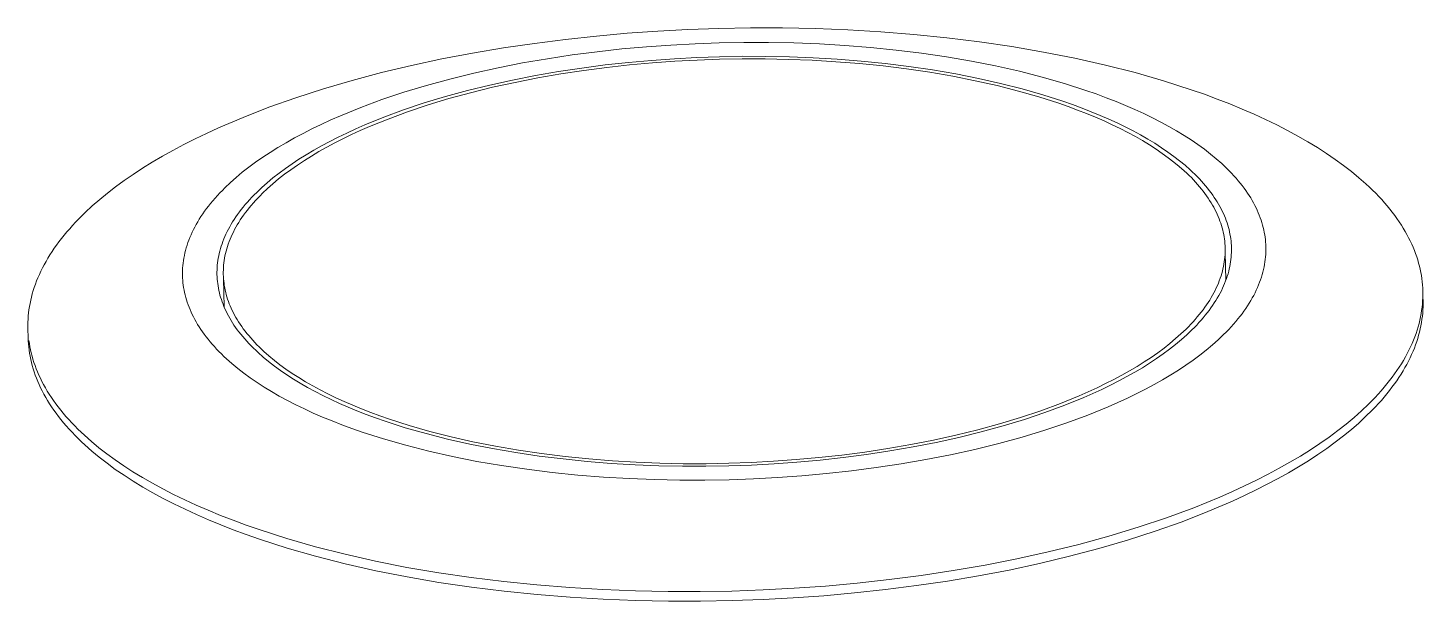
# Model space of a CAD drawing. Header units: millimetres. Extents: x 492 to 7139, y 278 to 5201.
# Drawn here: x 6157.46 to 6178.34, y 2853.21 to 2861.79 of the extents above; entities that cross this region are included whole.
import ezdxf

# ---------------------------------------------------------------- set-up
doc = ezdxf.new("R2010")
doc.units = ezdxf.units.MM
doc.layers.add('ZANO_R', color=7, linetype='Continuous', lineweight=0)

msp = doc.modelspace()

# ---------------------------------------------------------------- linework, layer by layer
at = {"layer": 'ZANO_R'}
for p, q in [((6166.43, 2861.713), (6165.97, 2861.672)), ((6166.886, 2861.746), (6166.43, 2861.713)), ((6167.336, 2861.77), (6166.886, 2861.746)), ((6167.801, 2861.786), (6167.336, 2861.77)), ((6168.274, 2861.794), (6167.801, 2861.786)), ((6168.754, 2861.794), (6168.274, 2861.794)), ((6169.241, 2861.784), (6168.754, 2861.794)), ((6169.731, 2861.764), (6169.241, 2861.784)), ((6170.224, 2861.735), (6169.731, 2861.764)), ((6170.717, 2861.696), (6170.224, 2861.735)), ((6165.043, 2861.563), (6164.578, 2861.495)), ((6165.507, 2861.622), (6165.043, 2861.563)), ((6165.97, 2861.672), (6165.507, 2861.622)), ((6166.349, 2861.479), (6166.718, 2861.512)), ((6166.718, 2861.512), (6167.083, 2861.538)), ((6167.083, 2861.538), (6167.443, 2861.558)), ((6167.443, 2861.558), (6167.804, 2861.57)), ((6167.804, 2861.57), (6168.172, 2861.577)), ((6168.172, 2861.577), (6168.545, 2861.576)), ((6168.545, 2861.576), (6168.923, 2861.569)), ((6168.923, 2861.569), (6169.304, 2861.554)), ((6169.304, 2861.554), (6169.687, 2861.531)), ((6169.687, 2861.531), (6170.07, 2861.5)), ((6170.07, 2861.5), (6170.452, 2861.461)), ((6171.21, 2861.646), (6170.717, 2861.696)), ((6171.699, 2861.585), (6171.21, 2861.646)), ((6172.183, 2861.514), (6171.699, 2861.585)), ((6172.66, 2861.432), (6172.183, 2861.514)), ((6163.654, 2861.329), (6163.2, 2861.231)), ((6164.114, 2861.416), (6163.654, 2861.329)), ((6164.578, 2861.495), (6164.114, 2861.416)), ((6164.863, 2861.269), (6165.234, 2861.333)), ((6165.234, 2861.333), (6165.606, 2861.389)), ((6165.606, 2861.389), (6165.978, 2861.438)), ((6165.978, 2861.438), (6166.349, 2861.479)), ((6166.447, 2861.277), (6166.792, 2861.308)), ((6166.792, 2861.308), (6167.134, 2861.333)), ((6166.805, 2861.271), (6167.143, 2861.295)), ((6167.134, 2861.333), (6167.471, 2861.351)), ((6167.143, 2861.295), (6167.476, 2861.313)), ((6167.471, 2861.351), (6167.809, 2861.363)), ((6167.476, 2861.313), (6167.81, 2861.325)), ((6167.809, 2861.363), (6168.154, 2861.369)), ((6167.81, 2861.325), (6168.15, 2861.33)), ((6168.15, 2861.33), (6168.495, 2861.33)), ((6168.154, 2861.369), (6168.503, 2861.368)), ((6168.495, 2861.33), (6168.844, 2861.323)), ((6168.503, 2861.368), (6168.857, 2861.361)), ((6168.844, 2861.323), (6169.197, 2861.309)), ((6168.857, 2861.361), (6169.213, 2861.347)), ((6169.197, 2861.309), (6169.551, 2861.288)), ((6169.213, 2861.347), (6169.572, 2861.326)), ((6169.572, 2861.326), (6169.931, 2861.297)), ((6169.931, 2861.297), (6170.289, 2861.261)), ((6170.452, 2861.461), (6170.832, 2861.414)), ((6170.832, 2861.414), (6171.209, 2861.359)), ((6171.209, 2861.359), (6171.579, 2861.296)), ((6171.579, 2861.296), (6171.942, 2861.224)), ((6173.128, 2861.34), (6172.66, 2861.432)), ((6173.585, 2861.237), (6173.128, 2861.34)), ((6162.752, 2861.124), (6162.312, 2861.008)), ((6163.2, 2861.231), (6162.752, 2861.124)), ((6163.775, 2861.029), (6164.132, 2861.117)), ((6164.132, 2861.117), (6164.495, 2861.197)), ((6164.495, 2861.197), (6164.863, 2861.269)), ((6164.71, 2861.013), (6165.055, 2861.081)), ((6165.055, 2861.081), (6165.402, 2861.141)), ((6165.09, 2861.046), (6165.433, 2861.105)), ((6165.402, 2861.141), (6165.75, 2861.193)), ((6165.433, 2861.105), (6165.777, 2861.157)), ((6165.75, 2861.193), (6166.099, 2861.239)), ((6165.777, 2861.157), (6166.121, 2861.202)), ((6166.099, 2861.239), (6166.447, 2861.277)), ((6166.121, 2861.202), (6166.464, 2861.24)), ((6166.464, 2861.24), (6166.805, 2861.271)), ((6169.551, 2861.288), (6169.905, 2861.26)), ((6169.905, 2861.26), (6170.259, 2861.224)), ((6170.259, 2861.224), (6170.61, 2861.18)), ((6170.289, 2861.261), (6170.645, 2861.217)), ((6170.61, 2861.18), (6170.958, 2861.129)), ((6170.645, 2861.217), (6170.997, 2861.165)), ((6170.958, 2861.129), (6171.301, 2861.07)), ((6170.997, 2861.165), (6171.344, 2861.105)), ((6171.344, 2861.105), (6171.684, 2861.038)), ((6171.942, 2861.224), (6172.297, 2861.144)), ((6172.297, 2861.144), (6172.641, 2861.056)), ((6174.028, 2861.124), (6173.585, 2861.237)), ((6174.456, 2861.001), (6174.028, 2861.124)), ((6161.884, 2860.883), (6161.467, 2860.748)), ((6162.312, 2861.008), (6161.884, 2860.883)), ((6163.086, 2860.83), (6163.426, 2860.933)), ((6163.426, 2860.933), (6163.775, 2861.029)), ((6164.036, 2860.856), (6164.37, 2860.938)), ((6164.084, 2860.824), (6164.414, 2860.905)), ((6164.37, 2860.938), (6164.71, 2861.013)), ((6164.414, 2860.905), (6164.75, 2860.979)), ((6164.75, 2860.979), (6165.09, 2861.046)), ((6171.301, 2861.07), (6171.637, 2861.004)), ((6171.637, 2861.004), (6171.965, 2860.93)), ((6171.684, 2861.038), (6172.017, 2860.963)), ((6171.965, 2860.93), (6172.283, 2860.849)), ((6172.017, 2860.963), (6172.339, 2860.881)), ((6172.339, 2860.881), (6172.65, 2860.792)), ((6172.641, 2861.056), (6172.974, 2860.961)), ((6172.974, 2860.961), (6173.293, 2860.858)), ((6174.867, 2860.869), (6174.456, 2861.001)), ((6161.467, 2860.748), (6161.065, 2860.606)), ((6162.44, 2860.603), (6162.757, 2860.72)), ((6162.757, 2860.72), (6163.086, 2860.83)), ((6163.082, 2860.567), (6163.391, 2860.67)), ((6163.391, 2860.67), (6163.709, 2860.766)), ((6163.447, 2860.64), (6163.761, 2860.735)), ((6163.709, 2860.766), (6164.036, 2860.856)), ((6163.761, 2860.735), (6164.084, 2860.824)), ((6172.283, 2860.849), (6172.591, 2860.761)), ((6172.591, 2860.761), (6172.886, 2860.666)), ((6172.65, 2860.792), (6172.95, 2860.696)), ((6172.886, 2860.666), (6173.029, 2860.616)), ((6172.95, 2860.696), (6173.094, 2860.646)), ((6173.293, 2860.858), (6173.448, 2860.805)), ((6173.448, 2860.805), (6173.598, 2860.749)), ((6173.598, 2860.749), (6173.745, 2860.692)), ((6173.745, 2860.692), (6173.887, 2860.633)), ((6175.066, 2860.8), (6174.867, 2860.869)), ((6175.26, 2860.729), (6175.066, 2860.8)), ((6175.449, 2860.655), (6175.26, 2860.729)), ((6160.679, 2860.455), (6160.31, 2860.297)), ((6161.065, 2860.606), (6160.679, 2860.455)), ((6161.991, 2860.416), (6162.137, 2860.48)), ((6162.137, 2860.48), (6162.44, 2860.603)), ((6162.502, 2860.341), (6162.786, 2860.457)), ((6162.786, 2860.457), (6163.082, 2860.567)), ((6162.849, 2860.43), (6163.142, 2860.538)), ((6163.142, 2860.538), (6163.447, 2860.64)), ((6173.029, 2860.616), (6173.168, 2860.565)), ((6173.094, 2860.646), (6173.235, 2860.594)), ((6173.168, 2860.565), (6173.304, 2860.512)), ((6173.235, 2860.594), (6173.372, 2860.54)), ((6173.304, 2860.512), (6173.436, 2860.458)), ((6173.372, 2860.54), (6173.506, 2860.485)), ((6173.436, 2860.458), (6173.564, 2860.402)), ((6173.506, 2860.485), (6173.635, 2860.429)), ((6173.887, 2860.633), (6174.026, 2860.573)), ((6174.026, 2860.573), (6174.16, 2860.512)), ((6174.16, 2860.512), (6174.289, 2860.449)), ((6175.632, 2860.579), (6175.449, 2860.655)), ((6175.811, 2860.502), (6175.632, 2860.579)), ((6175.983, 2860.423), (6175.811, 2860.502)), ((6160.31, 2860.297), (6160.132, 2860.215)), ((6161.577, 2860.215), (6161.71, 2860.283)), ((6161.71, 2860.283), (6161.849, 2860.35)), ((6161.849, 2860.35), (6161.991, 2860.416)), ((6162.232, 2860.22), (6162.365, 2860.281)), ((6162.302, 2860.196), (6162.434, 2860.257)), ((6162.365, 2860.281), (6162.502, 2860.341)), ((6162.434, 2860.257), (6162.569, 2860.316)), ((6162.569, 2860.316), (6162.849, 2860.43)), ((6173.564, 2860.402), (6173.688, 2860.345)), ((6173.635, 2860.429), (6173.761, 2860.371)), ((6173.688, 2860.345), (6173.807, 2860.287)), ((6173.761, 2860.371), (6173.882, 2860.312)), ((6173.807, 2860.287), (6173.923, 2860.228)), ((6173.882, 2860.312), (6174, 2860.252)), ((6174, 2860.252), (6174.112, 2860.191)), ((6174.289, 2860.449), (6174.415, 2860.385)), ((6174.415, 2860.385), (6174.535, 2860.319)), ((6174.535, 2860.319), (6174.651, 2860.253)), ((6174.651, 2860.253), (6174.762, 2860.185)), ((6176.15, 2860.342), (6175.983, 2860.423)), ((6176.311, 2860.259), (6176.15, 2860.342)), ((6176.467, 2860.175), (6176.311, 2860.259)), ((6159.792, 2860.046), (6159.63, 2859.96)), ((6159.96, 2860.131), (6159.792, 2860.046)), ((6160.132, 2860.215), (6159.96, 2860.131)), ((6161.201, 2860.003), (6161.322, 2860.075)), ((6161.322, 2860.075), (6161.447, 2860.146)), ((6161.447, 2860.146), (6161.577, 2860.215)), ((6161.855, 2860.029), (6161.977, 2860.094)), ((6161.931, 2860.007), (6162.051, 2860.071)), ((6161.977, 2860.094), (6162.102, 2860.157)), ((6162.051, 2860.071), (6162.174, 2860.134)), ((6162.102, 2860.157), (6162.232, 2860.22)), ((6162.174, 2860.134), (6162.302, 2860.196)), ((6173.923, 2860.228), (6174.035, 2860.167)), ((6174.035, 2860.167), (6174.142, 2860.106)), ((6174.112, 2860.191), (6174.221, 2860.129)), ((6174.142, 2860.106), (6174.244, 2860.044)), ((6174.221, 2860.129), (6174.325, 2860.066)), ((6174.244, 2860.044), (6174.343, 2859.98)), ((6174.325, 2860.066), (6174.424, 2860.001)), ((6174.762, 2860.185), (6174.868, 2860.117)), ((6174.868, 2860.117), (6174.97, 2860.047)), ((6174.97, 2860.047), (6175.066, 2859.977)), ((6176.616, 2860.09), (6176.467, 2860.175)), ((6176.759, 2860.003), (6176.616, 2860.09)), ((6159.473, 2859.872), (6159.321, 2859.783)), ((6159.63, 2859.96), (6159.473, 2859.872)), ((6160.867, 2859.783), (6160.973, 2859.857)), ((6160.973, 2859.857), (6161.085, 2859.931)), ((6161.085, 2859.931), (6161.201, 2860.003)), ((6161.516, 2859.827), (6161.625, 2859.895)), ((6161.596, 2859.808), (6161.703, 2859.875)), ((6161.625, 2859.895), (6161.738, 2859.962)), ((6161.703, 2859.875), (6161.815, 2859.942)), ((6161.738, 2859.962), (6161.855, 2860.029)), ((6161.815, 2859.942), (6161.931, 2860.007)), ((6174.343, 2859.98), (6174.436, 2859.916)), ((6174.424, 2860.001), (6174.519, 2859.936)), ((6174.436, 2859.916), (6174.526, 2859.851)), ((6174.519, 2859.936), (6174.61, 2859.871)), ((6174.526, 2859.851), (6174.61, 2859.786)), ((6174.61, 2859.871), (6174.696, 2859.804)), ((6175.066, 2859.977), (6175.158, 2859.906)), ((6175.158, 2859.906), (6175.244, 2859.835)), ((6175.244, 2859.835), (6175.326, 2859.763)), ((6176.896, 2859.914), (6176.759, 2860.003)), ((6177.026, 2859.825), (6176.896, 2859.914)), ((6159.175, 2859.692), (6159.035, 2859.6)), ((6159.321, 2859.783), (6159.175, 2859.692)), ((6160.577, 2859.555), (6160.668, 2859.632)), ((6160.668, 2859.632), (6160.765, 2859.708)), ((6160.765, 2859.708), (6160.867, 2859.783)), ((6161.217, 2859.618), (6161.312, 2859.689)), ((6161.3, 2859.602), (6161.394, 2859.671)), ((6161.312, 2859.689), (6161.412, 2859.758)), ((6161.394, 2859.671), (6161.493, 2859.74)), ((6161.412, 2859.758), (6161.516, 2859.827)), ((6161.493, 2859.74), (6161.596, 2859.808)), ((6174.61, 2859.786), (6174.69, 2859.719)), ((6174.69, 2859.719), (6174.766, 2859.653)), ((6174.696, 2859.804), (6174.777, 2859.737)), ((6174.766, 2859.653), (6174.802, 2859.619)), ((6174.777, 2859.737), (6174.853, 2859.67)), ((6174.802, 2859.619), (6174.837, 2859.585)), ((6174.853, 2859.67), (6174.89, 2859.636)), ((6174.89, 2859.636), (6174.925, 2859.602)), ((6175.326, 2859.763), (6175.365, 2859.726)), ((6175.365, 2859.726), (6175.403, 2859.69)), ((6175.403, 2859.69), (6175.439, 2859.653)), ((6175.439, 2859.653), (6175.474, 2859.617)), ((6177.15, 2859.735), (6177.026, 2859.825)), ((6177.268, 2859.643), (6177.15, 2859.735)), ((6177.38, 2859.551), (6177.268, 2859.643)), ((6158.772, 2859.414), (6158.65, 2859.32)), ((6158.901, 2859.508), (6158.772, 2859.414)), ((6159.035, 2859.6), (6158.901, 2859.508)), ((6160.408, 2859.4), (6160.49, 2859.478)), ((6160.49, 2859.478), (6160.577, 2859.555)), ((6160.959, 2859.403), (6161.04, 2859.475)), ((6161.04, 2859.475), (6161.126, 2859.547)), ((6161.046, 2859.39), (6161.126, 2859.461)), ((6161.126, 2859.547), (6161.217, 2859.618)), ((6161.126, 2859.461), (6161.211, 2859.532)), ((6161.211, 2859.532), (6161.3, 2859.602)), ((6174.837, 2859.585), (6174.871, 2859.552)), ((6174.871, 2859.552), (6174.903, 2859.518)), ((6174.903, 2859.518), (6174.935, 2859.484)), ((6174.925, 2859.602), (6174.959, 2859.568)), ((6174.935, 2859.484), (6174.965, 2859.45)), ((6174.959, 2859.568), (6174.992, 2859.533)), ((6174.965, 2859.45), (6174.994, 2859.416)), ((6174.992, 2859.533), (6175.024, 2859.499)), ((6174.994, 2859.416), (6175.022, 2859.382)), ((6175.024, 2859.499), (6175.054, 2859.465)), ((6175.054, 2859.465), (6175.084, 2859.43)), ((6175.084, 2859.43), (6175.112, 2859.396)), ((6175.474, 2859.617), (6175.508, 2859.58)), ((6175.508, 2859.58), (6175.541, 2859.543)), ((6175.541, 2859.543), (6175.573, 2859.507)), ((6175.573, 2859.507), (6175.603, 2859.47)), ((6175.603, 2859.47), (6175.632, 2859.433)), ((6175.632, 2859.433), (6175.66, 2859.396)), ((6177.485, 2859.458), (6177.38, 2859.551)), ((6177.535, 2859.412), (6177.485, 2859.458)), ((6177.584, 2859.365), (6177.535, 2859.412)), ((6158.533, 2859.224), (6158.422, 2859.128)), ((6158.65, 2859.32), (6158.533, 2859.224)), ((6160.193, 2859.166), (6160.226, 2859.205)), ((6160.226, 2859.205), (6160.26, 2859.244)), ((6160.26, 2859.244), (6160.295, 2859.284)), ((6160.295, 2859.284), (6160.331, 2859.323)), ((6160.331, 2859.323), (6160.369, 2859.362)), ((6160.369, 2859.362), (6160.408, 2859.4)), ((6160.744, 2859.185), (6160.777, 2859.221)), ((6160.777, 2859.221), (6160.811, 2859.258)), ((6160.811, 2859.258), (6160.846, 2859.294)), ((6160.833, 2859.174), (6160.866, 2859.21)), ((6160.846, 2859.294), (6160.883, 2859.331)), ((6160.866, 2859.21), (6160.899, 2859.246)), ((6160.883, 2859.331), (6160.959, 2859.403)), ((6160.899, 2859.246), (6160.934, 2859.282)), ((6160.934, 2859.282), (6160.97, 2859.318)), ((6160.97, 2859.318), (6161.046, 2859.39)), ((6175.022, 2859.382), (6175.049, 2859.348)), ((6175.049, 2859.348), (6175.075, 2859.314)), ((6175.075, 2859.314), (6175.099, 2859.279)), ((6175.099, 2859.279), (6175.123, 2859.245)), ((6175.112, 2859.396), (6175.14, 2859.361)), ((6175.123, 2859.245), (6175.145, 2859.211)), ((6175.14, 2859.361), (6175.166, 2859.326)), ((6175.145, 2859.211), (6175.167, 2859.177)), ((6175.166, 2859.326), (6175.191, 2859.292)), ((6175.191, 2859.292), (6175.215, 2859.257)), ((6175.215, 2859.257), (6175.237, 2859.222)), ((6175.237, 2859.222), (6175.259, 2859.188)), ((6175.66, 2859.396), (6175.687, 2859.359)), ((6175.687, 2859.359), (6175.712, 2859.322)), ((6175.712, 2859.322), (6175.736, 2859.285)), ((6175.736, 2859.285), (6175.759, 2859.248)), ((6175.759, 2859.248), (6175.781, 2859.211)), ((6175.781, 2859.211), (6175.802, 2859.174)), ((6177.631, 2859.318), (6177.584, 2859.365)), ((6177.676, 2859.271), (6177.631, 2859.318)), ((6177.72, 2859.224), (6177.676, 2859.271)), ((6177.762, 2859.176), (6177.72, 2859.224)), ((6158.318, 2859.032), (6158.22, 2858.935)), ((6158.422, 2859.128), (6158.318, 2859.032)), ((6160.049, 2858.97), (6160.076, 2859.009)), ((6160.076, 2859.009), (6160.103, 2859.048)), ((6160.103, 2859.048), (6160.132, 2859.088)), ((6160.132, 2859.088), (6160.162, 2859.127)), ((6160.162, 2859.127), (6160.193, 2859.166)), ((6160.571, 2858.964), (6160.597, 2859.001)), ((6160.597, 2859.001), (6160.624, 2859.038)), ((6160.624, 2859.038), (6160.652, 2859.074)), ((6160.652, 2859.074), (6160.682, 2859.111)), ((6160.682, 2859.111), (6160.712, 2859.148)), ((6160.688, 2858.992), (6160.715, 2859.028)), ((6160.712, 2859.148), (6160.744, 2859.185)), ((6160.715, 2859.028), (6160.743, 2859.065)), ((6160.743, 2859.065), (6160.772, 2859.101)), ((6160.772, 2859.101), (6160.802, 2859.137)), ((6160.802, 2859.137), (6160.833, 2859.174)), ((6175.167, 2859.177), (6175.187, 2859.142)), ((6175.187, 2859.142), (6175.206, 2859.108)), ((6175.206, 2859.108), (6175.224, 2859.074)), ((6175.224, 2859.074), (6175.241, 2859.04)), ((6175.241, 2859.04), (6175.257, 2859.006)), ((6175.257, 2859.006), (6175.272, 2858.971)), ((6175.259, 2859.188), (6175.279, 2859.153)), ((6175.279, 2859.153), (6175.299, 2859.118)), ((6175.299, 2859.118), (6175.317, 2859.084)), ((6175.317, 2859.084), (6175.334, 2859.049)), ((6175.334, 2859.049), (6175.351, 2859.015)), ((6175.351, 2859.015), (6175.366, 2858.98)), ((6175.802, 2859.174), (6175.822, 2859.137)), ((6175.822, 2859.137), (6175.84, 2859.1)), ((6175.84, 2859.1), (6175.857, 2859.063)), ((6175.857, 2859.063), (6175.873, 2859.026)), ((6175.873, 2859.026), (6175.888, 2858.989)), ((6177.803, 2859.129), (6177.762, 2859.176)), ((6177.842, 2859.081), (6177.803, 2859.129)), ((6177.879, 2859.034), (6177.842, 2859.081)), ((6177.915, 2858.986), (6177.879, 2859.034)), ((6158.084, 2858.788), (6158.041, 2858.739)), ((6158.127, 2858.837), (6158.084, 2858.788)), ((6158.173, 2858.886), (6158.127, 2858.837)), ((6158.22, 2858.935), (6158.173, 2858.886)), ((6159.936, 2858.774), (6159.956, 2858.813)), ((6159.956, 2858.813), (6159.978, 2858.852)), ((6159.978, 2858.852), (6160, 2858.891)), ((6160, 2858.891), (6160.024, 2858.93)), ((6160.024, 2858.93), (6160.049, 2858.97)), ((6160.46, 2858.78), (6160.48, 2858.817)), ((6160.48, 2858.817), (6160.501, 2858.854)), ((6160.501, 2858.854), (6160.523, 2858.891)), ((6160.523, 2858.891), (6160.547, 2858.927)), ((6160.547, 2858.927), (6160.571, 2858.964)), ((6160.552, 2858.774), (6160.572, 2858.811)), ((6160.572, 2858.811), (6160.593, 2858.847)), ((6160.593, 2858.847), (6160.615, 2858.883)), ((6160.615, 2858.883), (6160.638, 2858.919)), ((6160.638, 2858.919), (6160.663, 2858.956)), ((6160.663, 2858.956), (6160.688, 2858.992)), ((6175.272, 2858.971), (6175.286, 2858.937)), ((6175.286, 2858.937), (6175.299, 2858.903)), ((6175.299, 2858.903), (6175.311, 2858.869)), ((6175.311, 2858.869), (6175.321, 2858.836)), ((6175.321, 2858.836), (6175.331, 2858.802)), ((6175.331, 2858.802), (6175.34, 2858.768)), ((6175.366, 2858.98), (6175.38, 2858.945)), ((6175.38, 2858.945), (6175.393, 2858.911)), ((6175.393, 2858.911), (6175.405, 2858.877)), ((6175.405, 2858.877), (6175.416, 2858.842)), ((6175.416, 2858.842), (6175.426, 2858.808)), ((6175.426, 2858.808), (6175.435, 2858.774)), ((6175.888, 2858.989), (6175.902, 2858.952)), ((6175.902, 2858.952), (6175.915, 2858.916)), ((6175.915, 2858.916), (6175.927, 2858.879)), ((6175.927, 2858.879), (6175.937, 2858.842)), ((6175.937, 2858.842), (6175.947, 2858.806)), ((6175.947, 2858.806), (6175.955, 2858.77)), ((6177.949, 2858.939), (6177.915, 2858.986)), ((6177.982, 2858.891), (6177.949, 2858.939)), ((6178.014, 2858.843), (6177.982, 2858.891)), ((6178.043, 2858.796), (6178.014, 2858.843)), ((6178.071, 2858.748), (6178.043, 2858.796)), ((6157.924, 2858.592), (6157.888, 2858.543)), ((6157.962, 2858.641), (6157.924, 2858.592)), ((6158.001, 2858.69), (6157.962, 2858.641)), ((6158.041, 2858.739), (6158.001, 2858.69)), ((6159.841, 2858.541), (6159.854, 2858.579)), ((6159.854, 2858.579), (6159.868, 2858.618)), ((6159.868, 2858.618), (6159.883, 2858.657)), ((6159.883, 2858.657), (6159.9, 2858.696)), ((6159.9, 2858.696), (6159.917, 2858.735)), ((6159.917, 2858.735), (6159.936, 2858.774)), ((6160.364, 2858.562), (6160.377, 2858.598)), ((6160.377, 2858.598), (6160.391, 2858.634)), ((6160.391, 2858.634), (6160.407, 2858.671)), ((6160.407, 2858.671), (6160.423, 2858.707)), ((6160.423, 2858.707), (6160.441, 2858.744)), ((6160.441, 2858.744), (6160.46, 2858.78)), ((6160.458, 2858.558), (6160.471, 2858.594)), ((6160.471, 2858.594), (6160.485, 2858.63)), ((6160.485, 2858.63), (6160.5, 2858.666)), ((6160.5, 2858.666), (6160.516, 2858.702)), ((6160.516, 2858.702), (6160.534, 2858.738)), ((6160.534, 2858.738), (6160.552, 2858.774)), ((6175.34, 2858.768), (6175.348, 2858.734)), ((6175.348, 2858.734), (6175.355, 2858.701)), ((6175.355, 2858.701), (6175.361, 2858.667)), ((6175.361, 2858.667), (6175.366, 2858.634)), ((6175.366, 2858.634), (6175.37, 2858.601)), ((6175.37, 2858.601), (6175.373, 2858.567)), ((6175.435, 2858.774), (6175.442, 2858.74)), ((6175.442, 2858.74), (6175.449, 2858.706)), ((6175.449, 2858.706), (6175.455, 2858.672)), ((6175.455, 2858.672), (6175.46, 2858.638)), ((6175.46, 2858.638), (6175.465, 2858.605)), ((6175.465, 2858.605), (6175.468, 2858.571)), ((6175.955, 2858.77), (6175.963, 2858.733)), ((6175.963, 2858.733), (6175.969, 2858.697)), ((6175.969, 2858.697), (6175.975, 2858.661)), ((6175.975, 2858.661), (6175.979, 2858.625)), ((6175.979, 2858.625), (6175.982, 2858.589)), ((6175.982, 2858.589), (6175.985, 2858.552)), ((6178.098, 2858.7), (6178.071, 2858.748)), ((6178.123, 2858.653), (6178.098, 2858.7)), ((6178.147, 2858.605), (6178.123, 2858.653)), ((6178.169, 2858.557), (6178.147, 2858.605)), ((6157.788, 2858.396), (6157.758, 2858.347)), ((6157.82, 2858.445), (6157.788, 2858.396)), ((6157.853, 2858.494), (6157.82, 2858.445)), ((6157.888, 2858.543), (6157.853, 2858.494)), ((6159.793, 2858.349), (6159.801, 2858.387)), ((6159.801, 2858.387), (6159.809, 2858.425)), ((6159.809, 2858.425), (6159.818, 2858.464)), ((6159.818, 2858.464), (6159.829, 2858.502)), ((6159.829, 2858.502), (6159.841, 2858.541)), ((6160.307, 2858.346), (6160.314, 2858.382)), ((6160.314, 2858.382), (6160.322, 2858.417)), ((6160.322, 2858.417), (6160.33, 2858.453)), ((6160.33, 2858.453), (6160.34, 2858.489)), ((6160.34, 2858.489), (6160.351, 2858.525)), ((6160.351, 2858.525), (6160.364, 2858.562)), ((6160.402, 2858.346), (6160.408, 2858.381)), ((6160.408, 2858.381), (6160.416, 2858.416)), ((6160.416, 2858.416), (6160.425, 2858.451)), ((6160.425, 2858.451), (6160.435, 2858.487)), ((6160.435, 2858.487), (6160.446, 2858.523)), ((6160.446, 2858.523), (6160.458, 2858.558)), ((6175.375, 2858.397), (6175.372, 2858.362)), ((6175.373, 2858.567), (6175.375, 2858.533)), ((6175.375, 2858.533), (6175.376, 2858.499)), ((6175.376, 2858.431), (6175.375, 2858.397)), ((6175.376, 2858.499), (6175.377, 2858.465)), ((6175.377, 2858.465), (6175.376, 2858.431)), ((6175.378, 2858.431), (6175.388, 2858.017)), ((6175.469, 2858.398), (6175.467, 2858.363)), ((6175.468, 2858.571), (6175.47, 2858.536)), ((6175.471, 2858.433), (6175.469, 2858.398)), ((6175.47, 2858.536), (6175.471, 2858.502)), ((6175.471, 2858.502), (6175.472, 2858.467)), ((6175.472, 2858.467), (6175.471, 2858.433)), ((6175.981, 2858.367), (6175.978, 2858.329)), ((6175.984, 2858.404), (6175.981, 2858.367)), ((6175.986, 2858.442), (6175.984, 2858.404)), ((6175.985, 2858.552), (6175.986, 2858.516)), ((6175.986, 2858.516), (6175.987, 2858.479)), ((6175.987, 2858.479), (6175.986, 2858.442)), ((6178.19, 2858.51), (6178.169, 2858.557)), ((6178.21, 2858.463), (6178.19, 2858.51)), ((6178.227, 2858.415), (6178.21, 2858.463)), ((6178.244, 2858.368), (6178.227, 2858.415)), ((6178.259, 2858.321), (6178.244, 2858.368)), ((6157.677, 2858.2), (6157.653, 2858.152)), ((6157.703, 2858.249), (6157.677, 2858.2)), ((6157.73, 2858.298), (6157.703, 2858.249)), ((6157.758, 2858.347), (6157.73, 2858.298)), ((6159.773, 2858.124), (6159.774, 2858.161)), ((6159.774, 2858.161), (6159.775, 2858.199)), ((6159.775, 2858.199), (6159.778, 2858.236)), ((6159.778, 2858.236), (6159.782, 2858.274)), ((6159.782, 2858.274), (6159.787, 2858.311)), ((6159.787, 2858.311), (6159.793, 2858.349)), ((6160.288, 2858.136), (6160.289, 2858.17)), ((6160.289, 2858.17), (6160.29, 2858.205)), ((6160.29, 2858.205), (6160.293, 2858.24)), ((6160.293, 2858.24), (6160.297, 2858.275)), ((6160.297, 2858.275), (6160.301, 2858.311)), ((6160.301, 2858.311), (6160.307, 2858.346)), ((6160.383, 2858.138), (6160.384, 2858.172)), ((6160.384, 2858.172), (6160.385, 2858.206)), ((6160.385, 2858.206), (6160.388, 2858.241)), ((6160.388, 2858.241), (6160.391, 2858.276)), ((6160.391, 2858.276), (6160.396, 2858.311)), ((6160.396, 2858.311), (6160.402, 2858.346)), ((6175.344, 2858.187), (6175.335, 2858.152)), ((6175.352, 2858.222), (6175.344, 2858.187)), ((6175.358, 2858.257), (6175.352, 2858.222)), ((6175.364, 2858.292), (6175.358, 2858.257)), ((6175.368, 2858.327), (6175.364, 2858.292)), ((6175.372, 2858.362), (6175.368, 2858.327)), ((6175.439, 2858.186), (6175.43, 2858.15)), ((6175.446, 2858.221), (6175.439, 2858.186)), ((6175.453, 2858.257), (6175.446, 2858.221)), ((6175.459, 2858.292), (6175.453, 2858.257)), ((6175.463, 2858.328), (6175.459, 2858.292)), ((6175.467, 2858.363), (6175.463, 2858.328)), ((6175.951, 2858.178), (6175.942, 2858.139)), ((6175.959, 2858.216), (6175.951, 2858.178)), ((6175.967, 2858.254), (6175.959, 2858.216)), ((6175.973, 2858.292), (6175.967, 2858.254)), ((6175.978, 2858.329), (6175.973, 2858.292)), ((6178.273, 2858.274), (6178.259, 2858.321)), ((6178.285, 2858.227), (6178.273, 2858.274)), ((6178.296, 2858.18), (6178.285, 2858.227)), ((6178.305, 2858.133), (6178.296, 2858.18)), ((6157.571, 2857.957), (6157.554, 2857.909)), ((6157.59, 2858.006), (6157.571, 2857.957)), ((6157.609, 2858.054), (6157.59, 2858.006)), ((6157.63, 2858.103), (6157.609, 2858.054)), ((6157.653, 2858.152), (6157.63, 2858.103)), ((6159.773, 2858.087), (6159.773, 2858.124)), ((6159.775, 2858.051), (6159.773, 2858.087)), ((6159.777, 2858.014), (6159.775, 2858.051)), ((6159.78, 2857.978), (6159.777, 2858.014)), ((6159.785, 2857.942), (6159.78, 2857.978)), ((6160.288, 2858.101), (6160.288, 2858.136)), ((6160.289, 2858.067), (6160.288, 2858.101)), ((6160.292, 2858.032), (6160.289, 2858.067)), ((6160.295, 2857.998), (6160.292, 2858.032)), ((6160.299, 2857.965), (6160.295, 2857.998)), ((6160.304, 2857.931), (6160.299, 2857.965)), ((6160.383, 2858.103), (6160.383, 2858.138)), ((6160.384, 2858.07), (6160.383, 2858.103)), ((6160.386, 2858.036), (6160.384, 2858.07)), ((6160.395, 2857.617), (6160.385, 2858.036)), ((6160.39, 2858.002), (6160.386, 2858.036)), ((6160.394, 2857.969), (6160.39, 2858.002)), ((6160.398, 2857.936), (6160.394, 2857.969)), ((6175.276, 2857.973), (6175.261, 2857.937)), ((6175.29, 2858.009), (6175.276, 2857.973)), ((6175.303, 2858.045), (6175.29, 2858.009)), ((6175.315, 2858.08), (6175.303, 2858.045)), ((6175.326, 2858.116), (6175.315, 2858.08)), ((6175.335, 2858.152), (6175.326, 2858.116)), ((6175.369, 2857.969), (6175.354, 2857.932)), ((6175.384, 2858.005), (6175.369, 2857.969)), ((6175.397, 2858.041), (6175.384, 2858.005)), ((6175.409, 2858.078), (6175.397, 2858.041)), ((6175.42, 2858.114), (6175.409, 2858.078)), ((6175.43, 2858.15), (6175.42, 2858.114)), ((6175.893, 2857.985), (6175.877, 2857.946)), ((6175.907, 2858.024), (6175.893, 2857.985)), ((6175.92, 2858.062), (6175.907, 2858.024)), ((6175.931, 2858.101), (6175.92, 2858.062)), ((6175.942, 2858.139), (6175.931, 2858.101)), ((6178.314, 2858.087), (6178.305, 2858.133)), ((6178.321, 2858.04), (6178.314, 2858.087)), ((6178.326, 2857.994), (6178.321, 2858.04)), ((6178.331, 2857.947), (6178.326, 2857.994)), ((6157.512, 2857.765), (6157.501, 2857.717)), ((6157.525, 2857.813), (6157.512, 2857.765)), ((6157.539, 2857.861), (6157.525, 2857.813)), ((6157.554, 2857.909), (6157.539, 2857.861)), ((6159.79, 2857.906), (6159.785, 2857.942)), ((6159.796, 2857.87), (6159.79, 2857.906)), ((6159.804, 2857.833), (6159.796, 2857.87)), ((6159.812, 2857.797), (6159.804, 2857.833)), ((6159.821, 2857.76), (6159.812, 2857.797)), ((6159.832, 2857.724), (6159.821, 2857.76)), ((6160.31, 2857.897), (6160.304, 2857.931)), ((6160.317, 2857.863), (6160.31, 2857.897)), ((6160.324, 2857.829), (6160.317, 2857.863)), ((6160.333, 2857.795), (6160.324, 2857.829)), ((6160.343, 2857.761), (6160.333, 2857.795)), ((6160.354, 2857.726), (6160.343, 2857.761)), ((6160.404, 2857.902), (6160.398, 2857.936)), ((6160.411, 2857.869), (6160.404, 2857.902)), ((6160.419, 2857.835), (6160.411, 2857.869)), ((6160.428, 2857.801), (6160.419, 2857.835)), ((6160.437, 2857.767), (6160.428, 2857.801)), ((6160.448, 2857.733), (6160.437, 2857.767)), ((6175.168, 2857.756), (6175.146, 2857.72)), ((6175.189, 2857.792), (6175.168, 2857.756)), ((6175.208, 2857.829), (6175.189, 2857.792)), ((6175.227, 2857.865), (6175.208, 2857.829)), ((6175.244, 2857.901), (6175.227, 2857.865)), ((6175.26, 2857.749), (6175.238, 2857.712)), ((6175.261, 2857.937), (6175.244, 2857.901)), ((6175.281, 2857.786), (6175.26, 2857.749)), ((6175.301, 2857.823), (6175.281, 2857.786)), ((6175.32, 2857.859), (6175.301, 2857.823)), ((6175.338, 2857.896), (6175.32, 2857.859)), ((6175.354, 2857.932), (6175.338, 2857.896)), ((6175.783, 2857.751), (6175.761, 2857.712)), ((6175.805, 2857.79), (6175.783, 2857.751)), ((6175.825, 2857.829), (6175.805, 2857.79)), ((6175.843, 2857.868), (6175.825, 2857.829)), ((6175.861, 2857.907), (6175.843, 2857.868)), ((6175.877, 2857.946), (6175.861, 2857.907)), ((6178.334, 2857.9), (6178.331, 2857.947)), ((6178.333, 2857.71), (6178.335, 2857.757)), ((6178.336, 2857.853), (6178.334, 2857.9)), ((6178.335, 2857.757), (6178.336, 2857.805)), ((6178.336, 2857.805), (6178.336, 2857.853)), ((6178.338, 2857.758), (6178.339, 2857.71)), ((6157.475, 2857.575), (6157.469, 2857.528)), ((6157.483, 2857.622), (6157.475, 2857.575)), ((6157.491, 2857.67), (6157.483, 2857.622)), ((6157.501, 2857.717), (6157.491, 2857.67)), ((6159.844, 2857.687), (6159.832, 2857.724)), ((6159.856, 2857.65), (6159.844, 2857.687)), ((6159.87, 2857.614), (6159.856, 2857.65)), ((6159.885, 2857.577), (6159.87, 2857.614)), ((6159.901, 2857.54), (6159.885, 2857.577)), ((6159.918, 2857.503), (6159.901, 2857.54)), ((6160.366, 2857.692), (6160.354, 2857.726)), ((6160.379, 2857.657), (6160.366, 2857.692)), ((6160.393, 2857.623), (6160.379, 2857.657)), ((6160.408, 2857.588), (6160.393, 2857.623)), ((6160.424, 2857.554), (6160.408, 2857.588)), ((6160.441, 2857.519), (6160.424, 2857.554)), ((6160.46, 2857.699), (6160.448, 2857.733)), ((6160.473, 2857.665), (6160.46, 2857.699)), ((6160.486, 2857.631), (6160.473, 2857.665)), ((6160.501, 2857.597), (6160.486, 2857.631)), ((6160.517, 2857.563), (6160.501, 2857.597)), ((6160.534, 2857.529), (6160.517, 2857.563)), ((6175.019, 2857.538), (6174.99, 2857.502)), ((6175.047, 2857.574), (6175.019, 2857.538)), ((6175.073, 2857.611), (6175.047, 2857.574)), ((6175.099, 2857.647), (6175.073, 2857.611)), ((6175.123, 2857.683), (6175.099, 2857.647)), ((6175.137, 2857.565), (6175.109, 2857.528)), ((6175.146, 2857.72), (6175.123, 2857.683)), ((6175.164, 2857.602), (6175.137, 2857.565)), ((6175.19, 2857.639), (6175.164, 2857.602)), ((6175.215, 2857.676), (6175.19, 2857.639)), ((6175.238, 2857.712), (6175.215, 2857.676)), ((6175.658, 2857.555), (6175.63, 2857.515)), ((6175.686, 2857.594), (6175.658, 2857.555)), ((6175.712, 2857.633), (6175.686, 2857.594)), ((6175.737, 2857.672), (6175.712, 2857.633)), ((6175.761, 2857.712), (6175.737, 2857.672)), ((6178.311, 2857.516), (6178.318, 2857.564)), ((6178.318, 2857.564), (6178.325, 2857.613)), ((6178.325, 2857.613), (6178.33, 2857.661)), ((6178.33, 2857.661), (6178.333, 2857.71)), ((6178.334, 2857.525), (6178.337, 2857.572)), ((6178.337, 2857.572), (6178.339, 2857.618)), ((6178.34, 2857.664), (6178.339, 2857.71)), ((6178.339, 2857.618), (6178.34, 2857.664)), ((6157.46, 2857.388), (6157.459, 2857.342)), ((6157.459, 2857.342), (6157.459, 2857.296)), ((6157.462, 2857.434), (6157.46, 2857.388)), ((6157.465, 2857.481), (6157.462, 2857.434)), ((6157.469, 2857.528), (6157.465, 2857.481)), ((6159.937, 2857.466), (6159.918, 2857.503)), ((6159.956, 2857.429), (6159.937, 2857.466)), ((6159.977, 2857.392), (6159.956, 2857.429)), ((6159.999, 2857.355), (6159.977, 2857.392)), ((6160.022, 2857.318), (6159.999, 2857.355)), ((6160.459, 2857.484), (6160.441, 2857.519)), ((6160.479, 2857.45), (6160.459, 2857.484)), ((6160.499, 2857.415), (6160.479, 2857.45)), ((6160.521, 2857.38), (6160.499, 2857.415)), ((6160.543, 2857.346), (6160.521, 2857.38)), ((6160.552, 2857.495), (6160.534, 2857.529)), ((6160.567, 2857.311), (6160.543, 2857.346)), ((6160.571, 2857.46), (6160.552, 2857.495)), ((6160.592, 2857.426), (6160.571, 2857.46)), ((6160.613, 2857.392), (6160.592, 2857.426)), ((6160.635, 2857.358), (6160.613, 2857.392)), ((6160.659, 2857.323), (6160.635, 2857.358)), ((6160.683, 2857.289), (6160.659, 2857.323)), ((6174.862, 2857.357), (6174.828, 2857.321)), ((6174.896, 2857.393), (6174.862, 2857.357)), ((6174.929, 2857.429), (6174.896, 2857.393)), ((6174.951, 2857.345), (6174.916, 2857.308)), ((6174.96, 2857.466), (6174.929, 2857.429)), ((6174.985, 2857.382), (6174.951, 2857.345)), ((6174.99, 2857.502), (6174.96, 2857.466)), ((6175.018, 2857.418), (6174.985, 2857.382)), ((6175.049, 2857.455), (6175.018, 2857.418)), ((6175.08, 2857.492), (6175.049, 2857.455)), ((6175.109, 2857.528), (6175.08, 2857.492)), ((6175.502, 2857.358), (6175.467, 2857.319)), ((6175.536, 2857.397), (6175.502, 2857.358)), ((6175.568, 2857.437), (6175.536, 2857.397)), ((6175.6, 2857.476), (6175.568, 2857.437)), ((6175.63, 2857.515), (6175.6, 2857.476)), ((6178.265, 2857.319), (6178.279, 2857.368)), ((6178.279, 2857.368), (6178.291, 2857.418)), ((6178.291, 2857.418), (6178.301, 2857.467)), ((6178.297, 2857.289), (6178.307, 2857.336)), ((6178.301, 2857.467), (6178.311, 2857.516)), ((6178.307, 2857.336), (6178.316, 2857.384)), ((6178.316, 2857.384), (6178.323, 2857.431)), ((6178.323, 2857.431), (6178.329, 2857.478)), ((6178.329, 2857.478), (6178.334, 2857.525)), ((6157.463, 2857.153), (6157.459, 2857.296)), ((6157.463, 2857.153), (6157.465, 2857.108)), ((6157.474, 2857.114), (6157.481, 2857.067)), ((6160.046, 2857.281), (6160.022, 2857.318)), ((6160.071, 2857.244), (6160.046, 2857.281)), ((6160.098, 2857.207), (6160.071, 2857.244)), ((6160.126, 2857.17), (6160.098, 2857.207)), ((6160.155, 2857.133), (6160.126, 2857.17)), ((6160.185, 2857.096), (6160.155, 2857.133)), ((6160.592, 2857.276), (6160.567, 2857.311)), ((6160.618, 2857.242), (6160.592, 2857.276)), ((6160.645, 2857.207), (6160.618, 2857.242)), ((6160.674, 2857.173), (6160.645, 2857.207)), ((6160.703, 2857.138), (6160.674, 2857.173)), ((6160.709, 2857.255), (6160.683, 2857.289)), ((6160.734, 2857.104), (6160.703, 2857.138)), ((6160.736, 2857.221), (6160.709, 2857.255)), ((6160.764, 2857.187), (6160.736, 2857.221)), ((6160.793, 2857.153), (6160.764, 2857.187)), ((6160.823, 2857.119), (6160.793, 2857.153)), ((6160.855, 2857.085), (6160.823, 2857.119)), ((6174.636, 2857.142), (6174.551, 2857.071)), ((6174.716, 2857.213), (6174.636, 2857.142)), ((6174.722, 2857.127), (6174.636, 2857.055)), ((6174.792, 2857.285), (6174.716, 2857.213)), ((6174.803, 2857.199), (6174.722, 2857.127)), ((6174.828, 2857.321), (6174.792, 2857.285)), ((6174.879, 2857.272), (6174.803, 2857.199)), ((6174.916, 2857.308), (6174.879, 2857.272)), ((6175.272, 2857.125), (6175.186, 2857.048)), ((6175.354, 2857.202), (6175.272, 2857.125)), ((6175.393, 2857.241), (6175.354, 2857.202)), ((6175.431, 2857.28), (6175.393, 2857.241)), ((6175.467, 2857.319), (6175.431, 2857.28)), ((6178.175, 2857.069), (6178.196, 2857.119)), ((6178.196, 2857.119), (6178.215, 2857.169)), ((6178.215, 2857.169), (6178.234, 2857.219)), ((6178.234, 2857.219), (6178.25, 2857.269)), ((6178.244, 2857.097), (6178.259, 2857.145)), ((6178.25, 2857.269), (6178.265, 2857.319)), ((6178.259, 2857.145), (6178.273, 2857.193)), ((6178.273, 2857.193), (6178.286, 2857.241)), ((6178.286, 2857.241), (6178.297, 2857.289)), ((6157.465, 2857.108), (6157.468, 2857.062)), ((6157.468, 2857.062), (6157.472, 2857.017)), ((6157.472, 2857.017), (6157.477, 2856.971)), ((6157.477, 2856.971), (6157.484, 2856.925)), ((6157.481, 2857.067), (6157.489, 2857.021)), ((6157.484, 2856.925), (6157.492, 2856.878)), ((6157.489, 2857.021), (6157.498, 2856.974)), ((6157.498, 2856.974), (6157.509, 2856.927)), ((6157.509, 2856.927), (6157.521, 2856.88)), ((6160.216, 2857.059), (6160.185, 2857.096)), ((6160.249, 2857.022), (6160.216, 2857.059)), ((6160.283, 2856.986), (6160.249, 2857.022)), ((6160.318, 2856.949), (6160.283, 2856.986)), ((6160.355, 2856.913), (6160.318, 2856.949)), ((6160.392, 2856.876), (6160.355, 2856.913)), ((6160.766, 2857.069), (6160.734, 2857.104)), ((6160.799, 2857.035), (6160.766, 2857.069)), ((6160.833, 2857.001), (6160.799, 2857.035)), ((6160.868, 2856.967), (6160.833, 2857.001)), ((6160.887, 2857.051), (6160.855, 2857.085)), ((6160.904, 2856.933), (6160.868, 2856.967)), ((6160.921, 2857.017), (6160.887, 2857.051)), ((6160.981, 2856.865), (6160.904, 2856.933)), ((6160.956, 2856.983), (6160.921, 2857.017)), ((6160.992, 2856.95), (6160.956, 2856.983)), ((6161.067, 2856.883), (6160.992, 2856.95)), ((6174.368, 2856.931), (6174.27, 2856.862)), ((6174.45, 2856.914), (6174.35, 2856.844)), ((6174.462, 2857.001), (6174.368, 2856.931)), ((6174.545, 2856.984), (6174.45, 2856.914)), ((6174.551, 2857.071), (6174.462, 2857.001)), ((6174.636, 2857.055), (6174.545, 2856.984)), ((6175.094, 2856.971), (6174.998, 2856.895)), ((6175.186, 2857.048), (6175.094, 2856.971)), ((6178.075, 2856.868), (6178.102, 2856.918)), ((6178.102, 2856.918), (6178.128, 2856.969)), ((6178.128, 2856.969), (6178.152, 2857.019)), ((6178.152, 2857.019), (6178.175, 2857.069)), ((6178.168, 2856.903), (6178.189, 2856.952)), ((6178.189, 2856.952), (6178.209, 2857)), ((6178.209, 2857), (6178.227, 2857.049)), ((6178.227, 2857.049), (6178.244, 2857.097)), ((6157.492, 2856.878), (6157.502, 2856.832)), ((6157.502, 2856.832), (6157.512, 2856.785)), ((6157.512, 2856.785), (6157.525, 2856.738)), ((6157.521, 2856.88), (6157.535, 2856.833)), ((6157.525, 2856.738), (6157.538, 2856.691)), ((6157.535, 2856.833), (6157.55, 2856.786)), ((6157.55, 2856.786), (6157.566, 2856.739)), ((6157.566, 2856.739), (6157.584, 2856.691)), ((6160.431, 2856.84), (6160.392, 2856.876)), ((6160.513, 2856.768), (6160.431, 2856.84)), ((6160.599, 2856.696), (6160.513, 2856.768)), ((6160.691, 2856.625), (6160.599, 2856.696)), ((6161.062, 2856.798), (6160.981, 2856.865)), ((6161.147, 2856.732), (6161.062, 2856.798)), ((6161.147, 2856.817), (6161.067, 2856.883)), ((6161.231, 2856.751), (6161.147, 2856.817)), ((6161.238, 2856.666), (6161.147, 2856.732)), ((6161.321, 2856.686), (6161.231, 2856.751)), ((6174.059, 2856.727), (6173.948, 2856.661)), ((6174.138, 2856.707), (6174.025, 2856.64)), ((6174.167, 2856.794), (6174.059, 2856.727)), ((6174.246, 2856.775), (6174.138, 2856.707)), ((6174.27, 2856.862), (6174.167, 2856.794)), ((6174.35, 2856.844), (6174.246, 2856.775)), ((6174.789, 2856.745), (6174.678, 2856.671)), ((6174.896, 2856.82), (6174.789, 2856.745)), ((6174.998, 2856.895), (6174.896, 2856.82)), ((6177.949, 2856.666), (6177.983, 2856.716)), ((6177.983, 2856.716), (6178.015, 2856.767)), ((6178.015, 2856.767), (6178.046, 2856.817)), ((6178.04, 2856.659), (6178.068, 2856.708)), ((6178.046, 2856.817), (6178.075, 2856.868)), ((6178.068, 2856.708), (6178.095, 2856.757)), ((6178.095, 2856.757), (6178.121, 2856.806)), ((6178.121, 2856.806), (6178.145, 2856.855)), ((6178.145, 2856.855), (6178.168, 2856.903)), ((6157.538, 2856.691), (6157.553, 2856.643)), ((6157.553, 2856.643), (6157.569, 2856.596)), ((6157.569, 2856.596), (6157.587, 2856.549)), ((6157.584, 2856.691), (6157.603, 2856.644)), ((6157.587, 2856.549), (6157.606, 2856.501)), ((6157.603, 2856.644), (6157.624, 2856.596)), ((6157.606, 2856.501), (6157.627, 2856.454)), ((6157.624, 2856.596), (6157.646, 2856.549)), ((6157.646, 2856.549), (6157.669, 2856.501)), ((6157.669, 2856.501), (6157.694, 2856.453)), ((6160.787, 2856.555), (6160.691, 2856.625)), ((6160.888, 2856.485), (6160.787, 2856.555)), ((6161.332, 2856.601), (6161.238, 2856.666)), ((6161.414, 2856.622), (6161.321, 2856.686)), ((6161.432, 2856.537), (6161.332, 2856.601)), ((6161.513, 2856.559), (6161.414, 2856.622)), ((6161.536, 2856.473), (6161.432, 2856.537)), ((6161.615, 2856.496), (6161.513, 2856.559)), ((6161.722, 2856.435), (6161.615, 2856.496)), ((6173.712, 2856.531), (6173.588, 2856.468)), ((6173.786, 2856.509), (6173.661, 2856.445)), ((6173.832, 2856.595), (6173.712, 2856.531)), ((6173.907, 2856.574), (6173.786, 2856.509)), ((6173.948, 2856.661), (6173.832, 2856.595)), ((6174.025, 2856.64), (6173.907, 2856.574)), ((6174.441, 2856.527), (6174.316, 2856.456)), ((6174.562, 2856.599), (6174.441, 2856.527)), ((6174.678, 2856.671), (6174.562, 2856.599)), ((6177.798, 2856.463), (6177.838, 2856.514)), ((6177.838, 2856.514), (6177.877, 2856.564)), ((6177.877, 2856.564), (6177.914, 2856.615)), ((6177.911, 2856.463), (6177.945, 2856.512)), ((6177.914, 2856.615), (6177.949, 2856.666)), ((6177.945, 2856.512), (6177.978, 2856.561)), ((6177.978, 2856.561), (6178.01, 2856.61)), ((6178.01, 2856.61), (6178.04, 2856.659)), ((6157.627, 2856.454), (6157.649, 2856.406)), ((6157.649, 2856.406), (6157.673, 2856.359)), ((6157.673, 2856.359), (6157.698, 2856.311)), ((6157.694, 2856.453), (6157.721, 2856.406)), ((6157.698, 2856.311), (6157.725, 2856.263)), ((6157.721, 2856.406), (6157.749, 2856.358)), ((6157.749, 2856.358), (6157.779, 2856.31)), ((6157.779, 2856.31), (6157.81, 2856.263)), ((6160.994, 2856.417), (6160.888, 2856.485)), ((6161.105, 2856.349), (6160.994, 2856.417)), ((6161.221, 2856.283), (6161.105, 2856.349)), ((6161.342, 2856.217), (6161.221, 2856.283)), ((6161.644, 2856.411), (6161.536, 2856.473)), ((6161.757, 2856.35), (6161.644, 2856.411)), ((6161.834, 2856.374), (6161.722, 2856.435)), ((6161.874, 2856.29), (6161.757, 2856.35)), ((6161.949, 2856.315), (6161.834, 2856.374)), ((6161.996, 2856.231), (6161.874, 2856.29)), ((6162.069, 2856.256), (6161.949, 2856.315)), ((6173.194, 2856.286), (6172.914, 2856.172)), ((6173.329, 2856.345), (6173.194, 2856.286)), ((6173.398, 2856.321), (6173.261, 2856.261)), ((6173.461, 2856.406), (6173.329, 2856.345)), ((6173.531, 2856.382), (6173.398, 2856.321)), ((6173.588, 2856.468), (6173.461, 2856.406)), ((6173.661, 2856.445), (6173.531, 2856.382)), ((6174.053, 2856.319), (6173.915, 2856.252)), ((6174.187, 2856.387), (6174.053, 2856.319)), ((6174.316, 2856.456), (6174.187, 2856.387)), ((6177.621, 2856.262), (6177.667, 2856.312)), ((6177.667, 2856.312), (6177.713, 2856.362)), ((6177.713, 2856.362), (6177.756, 2856.413)), ((6177.756, 2856.413), (6177.798, 2856.463)), ((6177.757, 2856.267), (6177.798, 2856.316)), ((6177.798, 2856.316), (6177.837, 2856.365)), ((6177.837, 2856.365), (6177.874, 2856.414)), ((6177.874, 2856.414), (6177.911, 2856.463)), ((6157.725, 2856.263), (6157.753, 2856.216)), ((6157.753, 2856.216), (6157.782, 2856.168)), ((6157.782, 2856.168), (6157.813, 2856.12)), ((6157.81, 2856.263), (6157.843, 2856.215)), ((6157.813, 2856.12), (6157.846, 2856.072)), ((6157.843, 2856.215), (6157.877, 2856.167)), ((6157.846, 2856.072), (6157.88, 2856.025)), ((6157.877, 2856.167), (6157.913, 2856.12)), ((6157.913, 2856.12), (6157.95, 2856.072)), ((6157.95, 2856.072), (6157.989, 2856.024)), ((6161.467, 2856.153), (6161.342, 2856.217)), ((6161.596, 2856.09), (6161.467, 2856.153)), ((6161.73, 2856.028), (6161.596, 2856.09)), ((6162.121, 2856.173), (6161.996, 2856.231)), ((6162.193, 2856.2), (6162.069, 2856.256)), ((6162.251, 2856.117), (6162.121, 2856.173)), ((6162.321, 2856.144), (6162.193, 2856.2)), ((6162.384, 2856.062), (6162.251, 2856.117)), ((6162.453, 2856.09), (6162.321, 2856.144)), ((6162.589, 2856.037), (6162.453, 2856.09)), ((6172.914, 2856.172), (6172.62, 2856.063)), ((6172.977, 2856.145), (6172.68, 2856.035)), ((6173.261, 2856.261), (6172.977, 2856.145)), ((6173.626, 2856.122), (6173.323, 2855.998)), ((6173.772, 2856.186), (6173.626, 2856.122)), ((6173.915, 2856.252), (6173.772, 2856.186)), ((6177.417, 2856.061), (6177.522, 2856.161)), ((6177.48, 2855.975), (6177.579, 2856.072)), ((6177.522, 2856.161), (6177.572, 2856.211)), ((6177.572, 2856.211), (6177.621, 2856.262)), ((6177.579, 2856.072), (6177.626, 2856.121)), ((6177.626, 2856.121), (6177.671, 2856.169)), ((6177.671, 2856.169), (6177.715, 2856.218)), ((6177.715, 2856.218), (6177.757, 2856.267)), ((6157.88, 2856.025), (6157.916, 2855.977)), ((6157.916, 2855.977), (6157.953, 2855.93)), ((6157.953, 2855.93), (6157.992, 2855.882)), ((6157.989, 2856.024), (6158.029, 2855.977)), ((6157.992, 2855.882), (6158.033, 2855.835)), ((6158.029, 2855.977), (6158.071, 2855.93)), ((6158.071, 2855.93), (6158.115, 2855.882)), ((6158.115, 2855.882), (6158.16, 2855.835)), ((6161.869, 2855.968), (6161.73, 2856.028)), ((6162.011, 2855.91), (6161.869, 2855.968)), ((6162.158, 2855.852), (6162.011, 2855.91)), ((6162.522, 2856.008), (6162.384, 2856.062)), ((6162.663, 2855.956), (6162.522, 2856.008)), ((6162.728, 2855.985), (6162.589, 2856.037)), ((6162.807, 2855.905), (6162.663, 2855.956)), ((6162.871, 2855.935), (6162.728, 2855.985)), ((6163.106, 2855.809), (6162.807, 2855.905)), ((6163.166, 2855.84), (6162.871, 2855.935)), ((6172.001, 2855.866), (6171.678, 2855.777)), ((6172.316, 2855.961), (6172.001, 2855.866)), ((6172.372, 2855.932), (6172.054, 2855.835)), ((6172.62, 2856.063), (6172.316, 2855.961)), ((6172.68, 2856.035), (6172.372, 2855.932)), ((6173.006, 2855.881), (6172.677, 2855.771)), ((6173.323, 2855.998), (6173.006, 2855.881)), ((6177.063, 2855.766), (6177.188, 2855.863)), ((6177.188, 2855.863), (6177.306, 2855.962)), ((6177.266, 2855.783), (6177.376, 2855.878)), ((6177.306, 2855.962), (6177.417, 2856.061)), ((6177.376, 2855.878), (6177.48, 2855.975)), ((6158.033, 2855.835), (6158.075, 2855.787)), ((6158.075, 2855.787), (6158.119, 2855.74)), ((6158.119, 2855.74), (6158.164, 2855.693)), ((6158.16, 2855.835), (6158.207, 2855.788)), ((6158.164, 2855.693), (6158.211, 2855.646)), ((6158.207, 2855.788), (6158.256, 2855.741)), ((6158.256, 2855.741), (6158.306, 2855.695)), ((6158.306, 2855.695), (6158.411, 2855.602)), ((6162.309, 2855.797), (6162.158, 2855.852)), ((6162.463, 2855.743), (6162.309, 2855.797)), ((6162.782, 2855.64), (6162.463, 2855.743)), ((6163.418, 2855.72), (6163.106, 2855.809)), ((6163.474, 2855.752), (6163.166, 2855.84)), ((6163.74, 2855.638), (6163.418, 2855.72)), ((6163.792, 2855.671), (6163.474, 2855.752)), ((6164.12, 2855.597), (6163.792, 2855.671)), ((6171.348, 2855.696), (6171.012, 2855.622)), ((6171.392, 2855.663), (6171.052, 2855.588)), ((6171.678, 2855.777), (6171.348, 2855.696)), ((6171.727, 2855.745), (6171.392, 2855.663)), ((6172.054, 2855.835), (6171.727, 2855.745)), ((6172.337, 2855.668), (6171.988, 2855.572)), ((6172.677, 2855.771), (6172.337, 2855.668)), ((6176.795, 2855.573), (6176.932, 2855.669)), ((6176.932, 2855.669), (6177.063, 2855.766)), ((6177.026, 2855.593), (6177.149, 2855.687)), ((6177.149, 2855.687), (6177.266, 2855.783)), ((6158.211, 2855.646), (6158.259, 2855.599)), ((6158.259, 2855.599), (6158.309, 2855.552)), ((6158.309, 2855.552), (6158.414, 2855.459)), ((6158.411, 2855.602), (6158.522, 2855.509)), ((6158.414, 2855.459), (6158.526, 2855.367)), ((6158.522, 2855.509), (6158.64, 2855.418)), ((6163.115, 2855.545), (6162.782, 2855.64)), ((6163.46, 2855.457), (6163.115, 2855.545)), ((6163.814, 2855.377), (6163.46, 2855.457)), ((6164.073, 2855.563), (6163.74, 2855.638)), ((6164.413, 2855.495), (6164.073, 2855.563)), ((6164.457, 2855.531), (6164.12, 2855.597)), ((6164.76, 2855.436), (6164.413, 2855.495)), ((6164.799, 2855.472), (6164.457, 2855.531)), ((6165.147, 2855.42), (6164.799, 2855.472)), ((6169.985, 2855.444), (6169.64, 2855.399)), ((6170.329, 2855.496), (6169.985, 2855.444)), ((6170.36, 2855.46), (6170.011, 2855.407)), ((6170.672, 2855.555), (6170.329, 2855.496)), ((6170.708, 2855.52), (6170.36, 2855.46)), ((6171.012, 2855.622), (6170.672, 2855.555)), ((6171.052, 2855.588), (6170.708, 2855.52)), ((6171.63, 2855.484), (6171.267, 2855.404)), ((6171.988, 2855.572), (6171.63, 2855.484)), ((6176.503, 2855.384), (6176.652, 2855.478)), ((6176.652, 2855.478), (6176.795, 2855.573)), ((6176.764, 2855.406), (6176.898, 2855.499)), ((6176.898, 2855.499), (6177.026, 2855.593)), ((6158.526, 2855.367), (6158.643, 2855.276)), ((6158.64, 2855.418), (6158.764, 2855.328)), ((6158.643, 2855.276), (6158.767, 2855.185)), ((6158.764, 2855.328), (6158.894, 2855.238)), ((6158.894, 2855.238), (6159.031, 2855.15)), ((6164.178, 2855.305), (6163.814, 2855.377)), ((6164.549, 2855.241), (6164.178, 2855.305)), ((6164.925, 2855.186), (6164.549, 2855.241)), ((6165.113, 2855.384), (6164.76, 2855.436)), ((6165.469, 2855.34), (6165.113, 2855.384)), ((6165.499, 2855.377), (6165.147, 2855.42)), ((6165.827, 2855.303), (6165.469, 2855.34)), ((6165.853, 2855.341), (6165.499, 2855.377)), ((6166.187, 2855.275), (6165.827, 2855.303)), ((6166.208, 2855.313), (6165.853, 2855.341)), ((6166.545, 2855.253), (6166.187, 2855.275)), ((6166.562, 2855.291), (6166.208, 2855.313)), ((6166.902, 2855.239), (6166.545, 2855.253)), ((6166.915, 2855.277), (6166.562, 2855.291)), ((6167.256, 2855.232), (6166.902, 2855.239)), ((6167.264, 2855.27), (6166.915, 2855.277)), ((6167.61, 2855.27), (6167.264, 2855.27)), ((6167.951, 2855.238), (6167.606, 2855.232)), ((6167.95, 2855.276), (6167.61, 2855.27)), ((6168.284, 2855.288), (6167.95, 2855.276)), ((6168.289, 2855.25), (6167.951, 2855.238)), ((6168.618, 2855.306), (6168.284, 2855.288)), ((6168.627, 2855.268), (6168.289, 2855.25)), ((6168.955, 2855.33), (6168.618, 2855.306)), ((6168.969, 2855.292), (6168.627, 2855.268)), ((6169.297, 2855.361), (6168.955, 2855.33)), ((6169.315, 2855.324), (6168.969, 2855.292)), ((6169.64, 2855.399), (6169.297, 2855.361)), ((6169.662, 2855.362), (6169.315, 2855.324)), ((6170.011, 2855.407), (6169.662, 2855.362)), ((6170.528, 2855.267), (6170.156, 2855.211)), ((6170.899, 2855.332), (6170.528, 2855.267)), ((6171.267, 2855.404), (6170.899, 2855.332)), ((6176.186, 2855.201), (6176.347, 2855.292)), ((6176.347, 2855.292), (6176.503, 2855.384)), ((6176.477, 2855.224), (6176.623, 2855.315)), ((6176.623, 2855.315), (6176.764, 2855.406)), ((6158.767, 2855.185), (6158.898, 2855.096)), ((6158.898, 2855.096), (6159.035, 2855.007)), ((6159.031, 2855.15), (6159.174, 2855.063)), ((6159.174, 2855.063), (6159.323, 2854.977)), ((6165.305, 2855.139), (6164.925, 2855.186)), ((6165.688, 2855.1), (6165.305, 2855.139)), ((6166.072, 2855.069), (6165.688, 2855.1)), ((6166.455, 2855.046), (6166.072, 2855.069)), ((6166.836, 2855.031), (6166.455, 2855.046)), ((6167.214, 2855.024), (6166.836, 2855.031)), ((6167.606, 2855.232), (6167.256, 2855.232)), ((6167.956, 2855.03), (6167.588, 2855.023)), ((6168.317, 2855.042), (6167.956, 2855.03)), ((6168.678, 2855.062), (6168.317, 2855.042)), ((6169.043, 2855.088), (6168.678, 2855.062)), ((6169.412, 2855.121), (6169.043, 2855.088)), ((6169.783, 2855.162), (6169.412, 2855.121)), ((6170.156, 2855.211), (6169.783, 2855.162)), ((6175.847, 2855.023), (6176.019, 2855.111)), ((6176.007, 2854.961), (6176.169, 2855.047)), ((6176.019, 2855.111), (6176.186, 2855.201)), ((6176.169, 2855.047), (6176.326, 2855.135)), ((6176.326, 2855.135), (6176.477, 2855.224)), ((6159.035, 2855.007), (6159.178, 2854.92)), ((6159.178, 2854.92), (6159.327, 2854.835)), ((6159.323, 2854.977), (6159.478, 2854.893)), ((6159.327, 2854.835), (6159.482, 2854.75)), ((6159.478, 2854.893), (6159.639, 2854.81)), ((6167.588, 2855.023), (6167.214, 2855.024)), ((6175.298, 2854.77), (6175.486, 2854.853)), ((6175.486, 2854.853), (6175.669, 2854.937)), ((6175.667, 2854.792), (6175.839, 2854.876)), ((6175.669, 2854.937), (6175.847, 2855.023)), ((6175.839, 2854.876), (6176.007, 2854.961)), ((6159.482, 2854.75), (6159.643, 2854.668)), ((6159.639, 2854.81), (6159.806, 2854.729)), ((6159.643, 2854.668), (6159.81, 2854.587)), ((6159.806, 2854.729), (6159.979, 2854.65)), ((6159.979, 2854.65), (6160.157, 2854.572)), ((6174.499, 2854.46), (6174.907, 2854.611)), ((6174.907, 2854.611), (6175.298, 2854.77)), ((6175.12, 2854.552), (6175.489, 2854.71)), ((6175.489, 2854.71), (6175.667, 2854.792)), ((6159.81, 2854.587), (6159.982, 2854.507)), ((6159.982, 2854.507), (6160.161, 2854.43)), ((6160.157, 2854.572), (6160.341, 2854.496)), ((6160.161, 2854.43), (6160.344, 2854.354)), ((6160.341, 2854.496), (6160.529, 2854.423)), ((6160.529, 2854.423), (6160.723, 2854.351)), ((6174.075, 2854.318), (6174.499, 2854.46)), ((6174.332, 2854.259), (6174.734, 2854.401)), ((6174.734, 2854.401), (6175.12, 2854.552)), ((6160.344, 2854.354), (6160.533, 2854.28)), ((6160.533, 2854.28), (6160.727, 2854.209)), ((6160.723, 2854.351), (6160.922, 2854.282)), ((6160.727, 2854.209), (6160.926, 2854.139)), ((6160.922, 2854.282), (6161.333, 2854.149)), ((6173.637, 2854.185), (6174.075, 2854.318)), ((6173.916, 2854.124), (6174.332, 2854.259)), ((6160.926, 2854.139), (6161.337, 2854.007)), ((6161.333, 2854.149), (6161.762, 2854.027)), ((6161.337, 2854.007), (6161.765, 2853.884)), ((6161.762, 2854.027), (6162.205, 2853.913)), ((6172.728, 2853.948), (6173.187, 2854.062)), ((6173.048, 2853.883), (6173.487, 2853.999)), ((6173.187, 2854.062), (6173.637, 2854.185)), ((6173.487, 2853.999), (6173.916, 2854.124)), ((6161.765, 2853.884), (6162.209, 2853.771)), ((6162.205, 2853.913), (6162.662, 2853.81)), ((6162.662, 2853.81), (6163.13, 2853.718)), ((6171.786, 2853.752), (6172.26, 2853.845)), ((6172.145, 2853.678), (6172.6, 2853.776)), ((6172.26, 2853.845), (6172.728, 2853.948)), ((6172.6, 2853.776), (6173.048, 2853.883)), ((6162.209, 2853.771), (6162.666, 2853.668)), ((6162.666, 2853.668), (6163.134, 2853.575)), ((6163.13, 2853.718), (6163.608, 2853.636)), ((6163.134, 2853.575), (6163.611, 2853.493)), ((6163.608, 2853.636), (6164.092, 2853.564)), ((6164.092, 2853.564), (6164.582, 2853.504)), ((6170.349, 2853.534), (6170.829, 2853.597)), ((6170.829, 2853.597), (6171.309, 2853.669)), ((6171.222, 2853.512), (6171.685, 2853.591)), ((6171.309, 2853.669), (6171.786, 2853.752)), ((6171.685, 2853.591), (6172.145, 2853.678)), ((6163.611, 2853.493), (6164.096, 2853.422)), ((6164.096, 2853.422), (6164.586, 2853.361)), ((6164.582, 2853.504), (6165.075, 2853.454)), ((6164.586, 2853.361), (6165.079, 2853.311)), ((6165.075, 2853.454), (6165.569, 2853.414)), ((6165.569, 2853.414), (6166.063, 2853.385)), ((6166.063, 2853.385), (6166.554, 2853.365)), ((6166.554, 2853.365), (6167.04, 2853.356)), ((6167.04, 2853.356), (6167.521, 2853.355)), ((6167.521, 2853.355), (6167.995, 2853.363)), ((6167.995, 2853.363), (6168.461, 2853.38)), ((6168.461, 2853.38), (6168.925, 2853.404)), ((6168.925, 2853.404), (6169.396, 2853.438)), ((6169.396, 2853.438), (6169.871, 2853.481)), ((6169.829, 2853.334), (6170.293, 2853.384)), ((6169.871, 2853.481), (6170.349, 2853.534)), ((6170.293, 2853.384), (6170.757, 2853.444)), ((6170.757, 2853.444), (6171.222, 2853.512)), ((6165.079, 2853.311), (6165.573, 2853.272)), ((6165.573, 2853.272), (6166.066, 2853.242)), ((6166.066, 2853.242), (6166.557, 2853.223)), ((6166.557, 2853.223), (6167.044, 2853.213)), ((6167.044, 2853.213), (6167.525, 2853.212)), ((6167.525, 2853.212), (6167.999, 2853.221)), ((6167.999, 2853.221), (6168.464, 2853.237)), ((6168.464, 2853.237), (6168.914, 2853.261)), ((6168.914, 2853.261), (6169.369, 2853.293)), ((6169.369, 2853.293), (6169.829, 2853.334))]:
    msp.add_line(p, q, dxfattribs=at)

doc.saveas('drawing.dxf')
